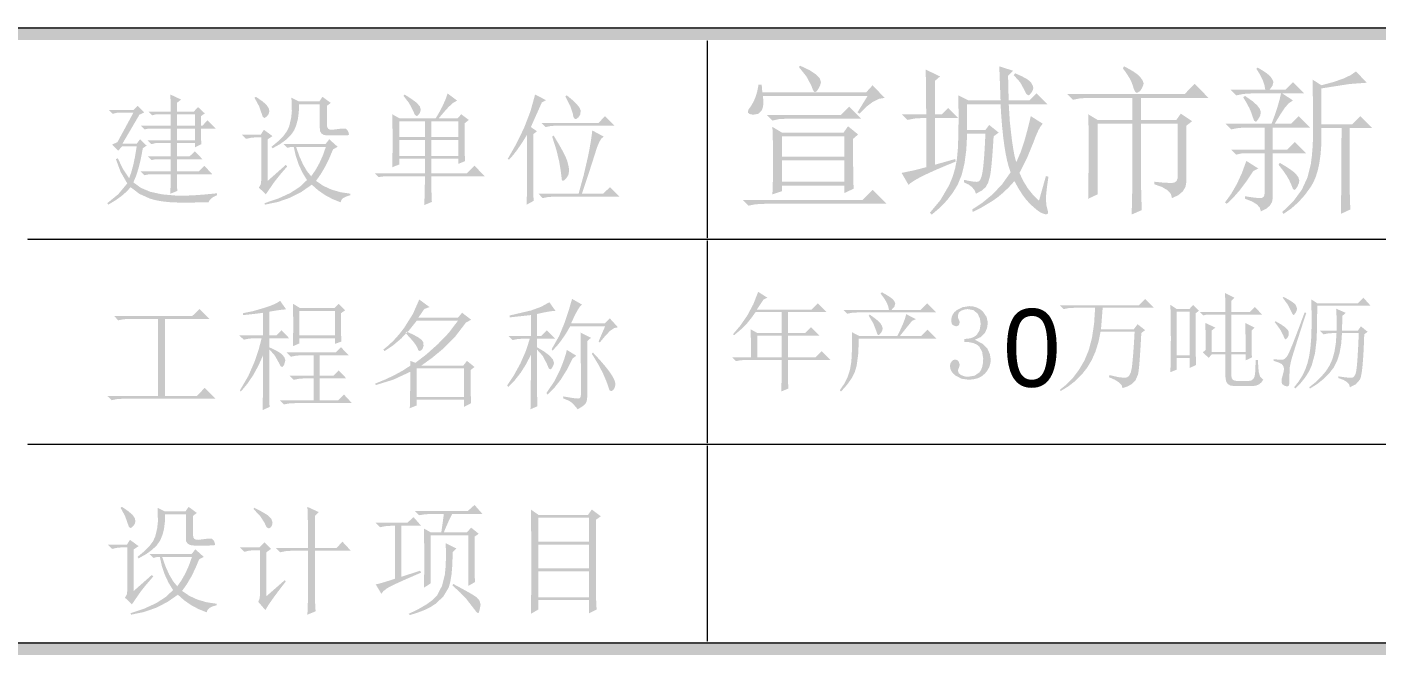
# Model space of a CAD drawing. Header units: millimetres. Extents: x 0 to 169, y 13 to 258.
# Drawn here: x 82.74 to 118.16, y 241.64 to 258.11 of the extents above; entities that cross this region are included whole.
import ezdxf

# ---------------------------------------------------------------- set-up
doc = ezdxf.new("R2010")
doc.units = ezdxf.units.MM

msp = doc.modelspace()

# ---------------------------------------------------------------- hatches: boundary and pattern name
h = msp.add_hatch(color=0)
h.dxf.hatch_style = 2
h.paths.add_polyline_path([(0, 257.767226), (168.994667, 257.767226), (168.994667, 258.105892), (0, 258.105892)])
h = msp.add_hatch(color=0)
h.dxf.hatch_style = 2
h.paths.add_polyline_path([(0.338667, 257.767226), (168.994667, 257.767226), (168.994667, 258.105892), (0.338667, 258.105892)])
h = msp.add_hatch(color=0)
h.dxf.hatch_style = 2
h.paths.add_polyline_path([(100.566361, 252.560226), (100.608694, 252.560226), (100.608694, 257.767226), (100.566361, 257.767226)])
h = msp.add_hatch(color=0)
h.paths.add_polyline_path([(102.145924, 255.801372), (104.097226, 255.801372), (104.3122, 256.016345), (104.626392, 255.702153), (102.67509, 255.702153), (102.46425, 255.68975), (102.294752, 255.652543)])
h.paths.add_polyline_path([(102.542799, 255.239132), (102.542799, 254.709965), (104.179908, 254.709965), (104.179908, 255.239132)])
h.paths.add_polyline_path([(102.542799, 254.610747), (102.542799, 254.048507), (104.179908, 254.048507), (104.179908, 254.610747)])
h.paths.add_polyline_path([(102.294752, 255.487179), (102.542799, 255.338351), (104.163372, 255.338351), (104.279127, 255.503715), (104.54371, 255.288741), (104.411418, 255.172986), (104.411677, 254.906594), (104.412452, 254.669658), (104.413744, 254.462177), (104.415553, 254.284151), (104.417878, 254.135582), (104.42072, 254.016468), (104.424079, 253.926809), (104.427955, 253.866606), (104.179908, 253.750851), (104.179908, 253.949288), (102.542799, 253.949288), (102.542799, 253.80046), (102.294752, 253.717778), (102.301986, 253.883228), (102.307154, 254.082269), (102.310255, 254.315416), (102.311288, 254.583186), (102.310255, 254.853884), (102.307154, 255.095127), (102.301986, 255.306397)])
h.paths.add_polyline_path([(101.517538, 253.56895), (104.659465, 253.56895), (104.924049, 253.833533), (105.287851, 253.469731), (102.096314, 253.469731), (101.848267, 253.457329), (101.666366, 253.420122)])
h.paths.add_polyline_path([(102.989283, 257.058142), (103.022356, 257.091215), (103.266269, 256.976149), (103.435767, 256.865217), (103.534986, 256.761175), (103.568059, 256.661267), (103.552212, 256.586853), (103.507425, 256.495903), (103.457127, 256.421489), (103.419231, 256.396684), (103.394426, 256.407019), (103.369622, 256.438025), (103.344817, 256.489702), (103.320012, 256.562049), (103.18772, 256.810095)])
h.paths.add_polyline_path([(104.527174, 255.867517), (104.791757, 256.297465), (102.046705, 256.297465), (102.05704, 256.174475), (102.054973, 256.070089), (102.040504, 255.984306), (102.013632, 255.917127), (101.926816, 255.830999), (101.798658, 255.806884), (101.733546, 255.815066), (101.687037, 255.830999), (101.659132, 255.854168), (101.64983, 255.884054), (101.6705, 255.946066), (101.732512, 256.032882), (101.800725, 256.148637), (101.856536, 256.280929), (101.899944, 256.429757), (101.93095, 256.595122), (102.013632, 256.595122), (102.030168, 256.396684), (104.758684, 256.396684), (104.924049, 256.578585), (105.238241, 256.247856), (105.09148, 256.222018), (104.932317, 256.144503), (104.760751, 256.015312), (104.576783, 255.834444)])
h = msp.add_hatch(color=0)
h.paths.add_polyline_path([(106.428866, 253.23822), (106.702407, 253.565505), (106.930472, 253.9548), (107.022456, 254.173908), (107.091703, 254.409553), (107.138211, 254.661734), (107.161983, 254.930451), (107.172232, 255.224921), (107.17783, 255.554014), (107.178261, 255.917213), (107.173007, 256.314002), (107.43759, 256.18171), (108.28095, 256.18171), (108.247877, 257.074679), (108.611679, 256.958924), (108.479387, 256.826632), (108.483521, 256.516573), (108.495924, 256.18171), (109.041627, 256.18171), (109.223528, 256.363611), (109.504648, 256.082491), (108.495924, 256.082491), (108.524862, 255.616025), (108.578606, 255.145425), (108.610645, 254.932432), (108.640618, 254.764398), (108.668523, 254.640805), (108.694361, 254.561137), (108.814939, 254.838812), (108.914847, 255.145425), (109.000975, 255.463063), (109.0747, 255.768299), (109.388892, 255.569861), (109.336182, 255.507849), (109.277271, 255.404497), (109.212159, 255.259803), (109.140845, 255.073767), (108.975481, 254.668624), (108.777043, 254.280017), (108.877296, 254.06711), (108.996151, 253.874874), (109.133611, 253.703308), (109.289674, 253.552413), (109.471575, 254.197335), (109.53772, 254.180799), (109.508782, 253.982361), (109.488111, 253.816997), (109.475709, 253.684705), (109.471575, 253.585486), (109.483977, 253.42839), (109.521184, 253.28783), (109.525318, 253.213416), (109.471575, 253.188611), (109.372356, 253.221684), (109.309311, 253.255704), (109.23593, 253.307811), (109.152214, 253.377488), (109.058163, 253.464219), (108.957911, 253.572825), (108.855592, 253.708821), (108.751205, 253.872721), (108.644752, 254.065043), (108.49601, 253.901746), (108.347785, 253.759119), (108.200593, 253.637163), (108.054951, 253.535877), (107.785545, 253.374646), (107.553345, 253.254757), (107.536809, 253.320903), (107.81035, 253.502804), (108.071488, 253.717778), (108.318846, 253.978227), (108.545533, 254.296554), (108.497991, 254.433066), (108.454582, 254.594899), (108.415308, 254.782571), (108.380168, 254.996597), (108.349163, 255.235256), (108.322291, 255.496136), (108.299553, 255.77872), (108.28095, 256.082491), (107.404517, 256.082491), (107.404517, 255.404497), (107.884075, 255.404497), (107.983293, 255.536788), (108.23134, 255.338351), (108.099049, 255.239132), (108.086657, 255.038369), (108.07433, 254.85776), (108.062132, 254.697305), (108.050128, 254.557003), (108.038383, 254.436855), (108.02696, 254.336861), (108.015925, 254.257021), (108.005342, 254.197335), (107.955733, 254.024391), (107.889587, 253.905191), (107.789679, 253.817686), (107.636028, 253.734314), (107.597787, 253.827332), (107.532675, 253.907947), (107.440691, 253.97616), (107.321835, 254.03197), (107.321835, 254.098116), (107.45628, 254.070211), (107.562303, 254.052641), (107.64042, 254.045406), (107.691149, 254.048507), (107.726289, 254.070211), (107.757295, 254.118787), (107.784167, 254.194234), (107.806905, 254.296554), (107.827489, 254.446415), (107.847557, 254.66449), (107.866591, 254.950777), (107.884075, 255.305278), (107.404517, 255.305278), (107.382813, 254.886785), (107.334237, 254.524619), (107.25879, 254.219298), (107.15647, 253.971337), (107.027279, 253.758344), (106.871217, 253.557236), (106.688282, 253.367498), (106.478476, 253.188611)])
h.paths.add_polyline_path([(108.628215, 256.843168), (108.661288, 256.892778), (108.823638, 256.82155), (108.947231, 256.757041), (109.032583, 256.699766), (109.080212, 256.650243), (109.124998, 256.571006), (109.140845, 256.512439), (109.128443, 256.455251), (109.091236, 256.38566), (109.045761, 256.331227), (109.008554, 256.314002), (108.958944, 256.347075), (108.909335, 256.446293), (108.797714, 256.652999)])
h.paths.add_polyline_path([(106.561158, 254.494991), (107.090325, 254.643819), (107.106861, 254.577674), (106.852355, 254.474062), (106.62627, 254.378203), (106.428608, 254.290094), (106.259368, 254.209737), (106.118549, 254.137132), (106.006153, 254.072278), (105.922179, 254.015176), (105.866627, 253.965825), (105.684726, 254.280017), (105.986516, 254.342029), (106.329648, 254.428845), (106.329648, 255.718689), (106.230429, 255.718689), (106.023723, 255.706287), (105.833554, 255.66908), (105.684726, 255.817908), (106.329648, 255.817908), (106.328614, 256.219951), (106.325513, 256.549646), (106.320346, 256.806995), (106.313111, 256.991997), (106.69345, 256.810095), (106.561158, 256.69434), (106.561158, 255.817908), (106.743059, 255.817908), (106.908424, 255.983273), (107.173007, 255.718689), (106.561158, 255.718689)])
h = msp.add_hatch(color=0)
h.paths.add_polyline_path([(111.489023, 257.025069), (111.522095, 257.074679), (111.672043, 256.995183), (111.791502, 256.922406), (111.880988, 256.856863), (111.941019, 256.799071), (112.01061, 256.703298), (112.034726, 256.628194), (112.023012, 256.579274), (111.990628, 256.501415), (111.941019, 256.427001), (111.874873, 256.38566), (111.839647, 256.387641), (111.808038, 256.418044), (111.77953, 256.476352), (111.753606, 256.562049), (111.718466, 256.6592), (111.662655, 256.768754), (111.586174, 256.890711)])
h.paths.add_polyline_path([(110.579517, 253.602023), (110.596054, 254.831233), (110.59502, 255.119501), (110.59192, 255.380381), (110.586752, 255.613355), (110.579517, 255.817908), (110.827564, 255.66908), (111.737069, 255.66908), (111.737069, 256.247856), (110.579517, 256.247856), (110.372812, 256.235454), (110.182642, 256.198247), (110.033814, 256.347075), (113.109595, 256.347075), (113.374179, 256.611658), (113.737981, 256.247856), (111.96858, 256.247856), (111.96858, 255.66908), (112.894622, 255.66908), (113.010377, 255.834444), (113.308033, 255.636007), (113.159205, 255.520252), (113.159205, 254.065043), (113.135434, 253.919316), (113.06412, 253.796326), (112.945264, 253.696074), (112.778866, 253.618559), (112.749928, 253.728113), (112.663111, 253.825265), (112.518417, 253.910014), (112.315845, 253.982361), (112.315845, 254.048507), (112.568715, 254.023702), (112.767842, 254.015434), (112.843203, 254.027836), (112.895311, 254.065043), (112.923646, 254.127055), (112.927694, 254.213872), (112.927694, 255.569861), (111.96858, 255.569861), (111.96858, 253.899679), (111.985116, 253.304366), (111.720533, 253.188611), (111.732935, 253.606157), (111.737069, 253.998898), (111.737069, 255.569861), (110.827564, 255.569861), (110.827564, 253.717778)])
h = msp.add_hatch(color=0)
h.paths.add_polyline_path([(117.442148, 255.454106), (117.442148, 253.932752), (117.446282, 253.647498), (117.458684, 253.320903), (117.210637, 253.205148), (117.217872, 253.67437), (117.223039, 254.205603), (117.22614, 254.798849), (117.227174, 255.454106), (116.698007, 255.454106), (116.70086, 255.194949), (116.692925, 254.954912), (116.674268, 254.733995), (116.644952, 254.532198), (116.605043, 254.349522), (116.554605, 254.185966), (116.493702, 254.041531), (116.422399, 253.916215), (116.26315, 253.698141), (116.090981, 253.506938), (115.905377, 253.342607), (115.705819, 253.205148), (115.672747, 253.254757), (115.966269, 253.5407), (116.185377, 253.839045), (116.334894, 254.161506), (116.422399, 254.51704), (116.448151, 254.715391), (116.467186, 254.938031), (116.478985, 255.184441), (116.483033, 255.454106), (116.478899, 256.053553), (116.466497, 256.727413), (116.698007, 256.578585), (117.0153, 256.663334), (117.272649, 256.752218), (117.470053, 256.845235), (117.607512, 256.942387), (117.888632, 256.644731), (117.442148, 256.611658), (117.315024, 256.592021), (117.148625, 256.566183), (116.942953, 256.534143), (116.698007, 256.495903), (116.698007, 255.553325), (117.508293, 255.553325), (117.723267, 255.768299), (118.03746, 255.454106)])
h.paths.add_polyline_path([(114.697095, 256.297465), (114.892088, 256.161039), (115.0168, 256.049418), (115.086391, 255.954334), (115.110507, 255.867517), (115.09466, 255.784835), (115.049873, 255.702153), (115.003709, 255.640141), (114.978215, 255.61947), (114.93274, 255.652543), (114.895533, 255.751762), (114.861427, 255.858216), (114.808717, 255.979138), (114.737403, 256.114531), (114.647486, 256.264392)])
h.paths.add_polyline_path([(115.606601, 254.544601), (115.750261, 254.458818), (115.86705, 254.38337), (115.956967, 254.318258), (116.020012, 254.263481), (116.094426, 254.168396), (116.119231, 254.08158), (116.106829, 254.007855), (116.069622, 253.921727), (116.024146, 253.854893), (115.986939, 253.833533), (115.949732, 253.87074), (115.904257, 253.982361), (115.852581, 254.095016), (115.780234, 254.218006), (115.687216, 254.351331), (115.573528, 254.494991)])
h.paths.add_polyline_path([(114.730168, 254.59421), (115.044361, 254.395773), (114.912069, 254.329627), (114.732235, 254.058842), (114.556536, 253.825265), (114.38497, 253.628894), (114.217538, 253.469731), (114.167929, 253.502804), (114.333293, 253.732247), (114.482122, 253.990629), (114.614413, 254.27795)])
h.paths.add_polyline_path([(114.697095, 253.668168), (114.833607, 253.646464), (114.945831, 253.630961), (115.034284, 253.62166), (115.099483, 253.618559), (115.146939, 253.626827), (115.181476, 253.651632), (115.202577, 253.692973), (115.209726, 253.750851), (115.209726, 254.792648), (114.614413, 254.792648), (114.465585, 254.759575), (114.333293, 254.891866), (115.209726, 254.891866), (115.209726, 255.470642), (114.730168, 255.470642), (114.523463, 255.45824), (114.333293, 255.421033), (114.184465, 255.569861), (115.391627, 255.569861), (115.475343, 255.793103), (115.544589, 255.999809), (115.599366, 256.189978), (115.639674, 256.363611), (114.86246, 256.363611), (114.655754, 256.351209), (114.465585, 256.314002), (114.316757, 256.46283), (115.226262, 256.46283), (115.205592, 256.583753), (115.160116, 256.715011), (115.089836, 256.856604), (114.994752, 257.008533), (115.027825, 257.041606), (115.161236, 256.963144), (115.264158, 256.893467), (115.337108, 256.833091), (115.380602, 256.782535), (115.425389, 256.707432), (115.441236, 256.661267), (115.416431, 256.570317), (115.342017, 256.46283), (115.755429, 256.46283), (115.953866, 256.661267), (116.251523, 256.363611), (115.672747, 256.363611), (115.953866, 256.18171), (115.8388, 256.103851), (115.727868, 255.972248), (115.611424, 255.793792), (115.474309, 255.569861), (115.904257, 255.569861), (116.102694, 255.768299), (116.400351, 255.470642), (115.4247, 255.470642), (115.4247, 254.891866), (115.805038, 254.891866), (116.003476, 255.090304), (116.301132, 254.792648), (115.4247, 254.792648), (115.4247, 253.635095), (115.405063, 253.51934), (115.346151, 253.420122), (115.247966, 253.337439), (115.110507, 253.271293), (115.084669, 253.366378), (115.007154, 253.453194), (114.877963, 253.531743), (114.697095, 253.602023)])
h = msp.add_hatch(color=0)
h.paths.add_polyline_path([(85.775712, 254.92516), (85.723002, 254.646107), (85.664091, 254.404261), (85.598978, 254.199623), (85.527665, 254.032191), (85.726102, 253.887497), (85.974149, 253.784144), (86.279385, 253.717998), (86.646632, 253.684925), (86.862639, 253.682772), (87.113787, 253.692505), (87.400074, 253.713606), (87.721502, 253.745559), (87.721502, 253.69595), (87.638992, 253.656589), (87.574052, 253.612578), (87.527715, 253.5634), (87.501016, 253.508536), (87.119299, 253.503713), (86.696241, 253.503024), (86.482387, 253.512412), (86.287653, 253.532652), (86.112556, 253.564261), (85.957613, 253.607755), (85.684072, 253.731779), (85.456007, 253.905411), (85.348434, 253.787417), (85.215539, 253.672523), (85.056807, 253.559696), (84.871719, 253.447903), (84.844158, 253.486488), (85.13079, 253.720754), (85.367812, 254.00463), (85.19418, 254.305043), (85.070156, 254.638528), (85.119766, 254.666089), (85.252057, 254.385658), (85.417422, 254.142434), (85.473232, 254.296516), (85.524909, 254.486255), (85.572451, 254.712167), (85.615859, 254.974769), (85.230009, 254.974769), (85.13079, 254.864526), (84.970937, 255.024378), (85.108741, 255.085012), (85.527665, 255.856714), (85.092205, 255.856714), (84.981962, 255.829153), (84.882743, 255.928372), (85.527665, 255.928372), (85.637908, 256.038615), (85.814297, 255.867738), (85.687517, 255.807104), (85.241033, 255.046427), (85.615859, 255.046427), (85.704054, 255.162182), (85.874931, 254.996818)])
h.paths.add_polyline_path([(87.302578, 255.443302), (87.30275, 255.31213), (87.303956, 255.200078), (87.307229, 255.107664), (87.313602, 255.035403), (87.142726, 254.947208), (87.142726, 255.062964), (86.668681, 255.062964), (86.668681, 254.715698), (87.004922, 254.715698), (87.142726, 254.84799), (87.341163, 254.638528), (86.668681, 254.638528), (86.668681, 254.318823), (87.241944, 254.318823), (87.390773, 254.467651), (87.600234, 254.241653), (86.668681, 254.241653), (86.670059, 254.032191), (86.679705, 253.806193), (86.497804, 253.734535), (86.505383, 254.002563), (86.508828, 254.241653), (85.92454, 254.241653), (85.814297, 254.219604), (85.715078, 254.318823), (86.508828, 254.318823), (86.508828, 254.638528), (86.111953, 254.638528), (86.00171, 254.616479), (85.902491, 254.715698), (86.508828, 254.715698), (86.508828, 255.062964), (86.111953, 255.062964), (86.00171, 255.035403), (85.902491, 255.134622), (86.508828, 255.134622), (86.508828, 255.443302), (85.92454, 255.443302), (85.825321, 255.421253), (85.726102, 255.520472), (86.508828, 255.520472), (86.508828, 255.818128), (86.122977, 255.818128), (86.023759, 255.790568), (85.92454, 255.889786), (86.508828, 255.889786), (86.505383, 256.133699), (86.497804, 256.336271), (86.778924, 256.203979), (86.668681, 256.115785), (86.668681, 255.889786), (87.115165, 255.889786), (87.225408, 256.005542), (87.401797, 255.840177), (87.302578, 255.768519), (87.302578, 255.520472), (87.341163, 255.520472), (87.473455, 255.658276), (87.688429, 255.443302)])
h.paths.add_polyline_path([(86.668681, 255.818128), (86.668681, 255.520472), (87.142726, 255.520472), (87.142726, 255.818128)])
h.paths.add_polyline_path([(86.668681, 255.443302), (86.668681, 255.134622), (87.142726, 255.134622), (87.142726, 255.443302)])
h = msp.add_hatch(color=0)
h.paths.add_polyline_path([(88.70509, 256.253589), (88.743675, 256.275637), (88.910418, 256.160571), (89.019283, 256.066175), (89.078539, 255.97867), (89.096453, 255.895299), (89.076472, 255.823641), (89.035819, 255.768519), (88.990344, 255.731312), (88.969674, 255.71891), (88.924887, 255.748538), (88.892503, 255.840177), (88.825669, 256.030346)])
h.paths.add_polyline_path([(89.052356, 254.070776), (89.526401, 254.4897), (89.564986, 254.451115), (89.383085, 254.240275), (89.234257, 254.05424), (89.002747, 253.717998), (88.820845, 253.894387), (88.869766, 253.97638), (88.881479, 254.070776), (88.881479, 255.211792), (88.721627, 255.211792), (88.611384, 255.200767), (88.484604, 255.173207), (88.374361, 255.28345), (88.870455, 255.28345), (88.953137, 255.410229), (89.179135, 255.244865), (89.052356, 255.162182)])
h.paths.add_polyline_path([(89.796497, 254.963745), (89.886414, 254.710616), (89.982532, 254.497279), (90.084851, 254.324249), (90.193372, 254.192043), (90.30482, 254.351379), (90.406967, 254.532419), (90.498779, 254.736196), (90.579222, 254.963745)])
h.paths.add_polyline_path([(89.465767, 255.035403), (90.568198, 255.035403), (90.667417, 255.162182), (90.887903, 254.963745), (90.766635, 254.897599), (90.667417, 254.659887), (90.55993, 254.442846), (90.444174, 254.246476), (90.320151, 254.070776), (90.510234, 253.941499), (90.724605, 253.842711), (90.962747, 253.773895), (91.224144, 253.734535), (91.224144, 253.69595), (91.114676, 253.662791), (91.034664, 253.620847), (90.984624, 253.569601), (90.965073, 253.508536), (90.753286, 253.593286), (90.556485, 253.698706), (90.375186, 253.824796), (90.209908, 253.971557), (89.934903, 253.780441), (89.638711, 253.629115), (89.320815, 253.518097), (88.980698, 253.447903), (88.969674, 253.486488), (89.336662, 253.610684), (89.644223, 253.752449), (89.892873, 253.912818), (90.083128, 254.092825), (89.962206, 254.290142), (89.86402, 254.501413), (89.788573, 254.726119), (89.735863, 254.963745), (89.675229, 254.963745), (89.564986, 254.936184)])
h.paths.add_polyline_path([(90.606783, 255.531497), (90.615051, 255.477667), (90.639856, 255.439857), (90.681197, 255.41755), (90.739075, 255.410229), (91.003658, 255.443302), (91.093919, 255.443991), (91.146974, 255.399205), (91.174535, 255.338571), (91.185559, 255.294474), (91.177291, 255.274492), (91.152486, 255.266913), (91.120274, 255.263726), (91.056023, 255.26209), (90.958699, 255.261487), (90.827269, 255.261401), (90.628832, 255.261401), (90.531766, 255.273803), (90.464156, 255.31101), (90.426518, 255.373022), (90.41937, 255.459839), (90.41937, 256.0772), (89.873667, 256.0772), (89.868585, 255.876695), (89.845417, 255.696861), (89.804679, 255.537698), (89.746887, 255.399205), (89.661277, 255.2732), (89.537425, 255.151847), (89.376367, 255.035661), (89.179135, 254.92516), (89.151575, 254.963745), (89.329342, 255.111626), (89.465767, 255.249688), (89.560852, 255.378448), (89.614595, 255.498424), (89.666961, 255.714087), (89.686253, 255.900811), (89.675229, 256.253589), (89.873667, 256.15437), (90.408345, 256.15437), (90.491028, 256.275637), (90.706002, 256.115785), (90.606783, 256.038615)])
h = msp.add_hatch(color=0)
h.paths.add_polyline_path([(92.505389, 255.630715), (92.505389, 255.222816), (93.177872, 255.222816), (93.177872, 255.630715)])
h.paths.add_polyline_path([(93.348748, 255.630715), (93.348748, 255.222816), (94.054304, 255.222816), (94.054304, 255.630715)])
h.paths.add_polyline_path([(92.505389, 255.145646), (92.505389, 254.726722), (93.177872, 254.726722), (93.177872, 255.145646)])
h.paths.add_polyline_path([(93.348748, 255.145646), (93.348748, 254.726722), (94.054304, 254.726722), (94.054304, 255.145646)])
h.paths.add_polyline_path([(92.615632, 256.303198), (92.643193, 256.336271), (92.803045, 256.234296), (92.946361, 256.132321), (93.042135, 256.029657), (93.067628, 255.939396), (93.051092, 255.865671), (93.018019, 255.812616), (92.984257, 255.778165), (92.962898, 255.768519), (92.913288, 255.805726), (92.863679, 255.917347), (92.76446, 256.106138)])
h.paths.add_polyline_path([(93.348748, 254.192043), (93.348921, 253.958294), (93.350126, 253.768986), (93.353399, 253.623086), (93.359773, 253.519561), (93.161335, 253.436878), (93.173737, 253.8434), (93.177872, 254.192043), (92.119538, 254.192043), (91.959686, 254.169995), (91.860467, 254.269214), (93.177872, 254.269214), (93.177872, 254.649552), (92.505389, 254.649552), (92.505389, 254.500724), (92.317976, 254.429066), (92.334512, 255.123597), (92.317976, 255.818128), (92.516413, 255.707885), (93.458991, 255.707885), (93.545808, 255.853957), (93.640892, 256.033102), (93.719441, 256.210869), (93.773184, 256.363832), (94.021231, 256.176418), (93.915122, 256.114407), (93.800745, 256.011054), (93.676721, 255.873939), (93.536161, 255.707885), (94.032255, 255.707885), (94.131474, 255.818128), (94.329911, 255.6693), (94.219668, 255.581106), (94.219841, 255.23384), (94.221046, 254.95272), (94.224319, 254.737747), (94.230693, 254.588918), (94.054304, 254.51726), (94.054304, 254.649552), (93.348748, 254.649552), (93.348748, 254.269214), (94.280302, 254.269214), (94.47874, 254.467651), (94.748835, 254.192043)])
h = msp.add_hatch(color=0)
h.paths.add_polyline_path([(95.848179, 253.447903), (95.850235, 253.559556), (95.852227, 253.704476), (95.854089, 253.882857), (95.855758, 254.094892), (95.857168, 254.340775), (95.858256, 254.620699), (95.858956, 254.93486), (95.859203, 255.28345), (95.730873, 255.077864), (95.609778, 254.899666), (95.494884, 254.749374), (95.385158, 254.627503), (95.352085, 254.649552), (95.572571, 255.03747), (95.776521, 255.454326), (95.945331, 255.891164), (96.068665, 256.336271), (96.355297, 256.187443), (96.245054, 256.126809), (96.152208, 255.91907), (96.072799, 255.742336), (96.007859, 255.596609), (95.958422, 255.481887), (96.118274, 255.371644), (96.019056, 255.294474), (96.019077, 254.941761), (96.019228, 254.627676), (96.019637, 254.35209), (96.020434, 254.114873), (96.021747, 253.915897), (96.023706, 253.755033), (96.026441, 253.632151), (96.03008, 253.547122)])
h.paths.add_polyline_path([(96.862415, 256.286661), (96.901, 256.314222), (97.057063, 256.183911), (97.169717, 256.073755), (97.238964, 255.983235), (97.264802, 255.911835), (97.251711, 255.807793), (97.209681, 255.740958), (97.159382, 255.703751), (97.138023, 255.691349), (97.108136, 255.699703), (97.084968, 255.725111), (97.069035, 255.768088), (97.060852, 255.829153), (96.990572, 256.035169)])
h.paths.add_polyline_path([(96.228517, 255.59213), (97.733335, 255.59213), (97.904212, 255.768519), (98.152259, 255.520472), (96.625392, 255.520472), (96.480698, 255.509448), (96.344273, 255.481887)])
h.paths.add_polyline_path([(96.515149, 255.23384), (96.553734, 255.261401), (96.691108, 255.033163), (96.796958, 254.845234), (96.870769, 254.698645), (96.912024, 254.594431), (96.949231, 254.44698), (96.961634, 254.340872), (96.942341, 254.22925), (96.889976, 254.142434), (96.833476, 254.088002), (96.801781, 254.070776), (96.772153, 254.091447), (96.763196, 254.153458), (96.741148, 254.331914), (96.702562, 254.572382), (96.629526, 254.874172)])
h.paths.add_polyline_path([(97.56797, 255.393693), (97.865627, 255.23384), (97.808697, 255.182078), (97.753317, 255.092591), (97.69897, 254.964864), (97.645141, 254.79838), (97.580028, 254.592622), (97.500447, 254.347073), (97.406396, 254.061216), (97.297875, 253.734535), (97.854602, 253.734535), (98.030991, 253.905411), (98.279038, 253.657365), (96.564759, 253.657365), (96.407662, 253.648407), (96.267102, 253.61878), (96.156859, 253.734535), (97.209681, 253.734535), (97.346106, 254.231317), (97.457727, 254.715698), (97.501308, 254.937907), (97.53352, 255.124975), (97.555396, 255.276904)])
h = msp.add_hatch(color=0)
h.dxf.hatch_style = 2
h.paths.add_polyline_path([(82.736972, 252.517892), (168.656, 252.517892), (168.656, 252.560226), (82.736972, 252.560226)])
h = msp.add_hatch(color=0)
h.dxf.hatch_style = 2
h.paths.add_polyline_path([(100.566361, 247.183892), (100.608694, 247.183892), (100.608694, 252.517892), (100.566361, 252.517892)])
h = msp.add_hatch(color=0)
h.paths.add_polyline_path([(101.89942, 250.014493), (101.89942, 249.441229), (102.53883, 249.441229), (102.53883, 250.014493)])
h.paths.add_polyline_path([(101.921469, 251.161021), (102.164003, 251.006681), (102.064785, 250.962583), (101.888396, 250.698), (103.321556, 250.698), (103.48692, 250.863365), (103.718431, 250.631854), (102.704194, 250.631854), (102.704194, 250.080639), (103.156191, 250.080639), (103.310531, 250.234979), (103.531017, 250.014493), (102.704194, 250.014493), (102.704194, 249.441229), (103.420774, 249.441229), (103.586139, 249.606594), (103.817649, 249.375083), (102.704194, 249.375083), (102.704194, 248.95616), (102.705572, 248.782527), (102.715219, 248.625431), (102.527806, 248.54826), (102.531854, 248.708716), (102.535385, 248.84385), (102.537882, 248.955212), (102.53883, 249.044354), (102.53883, 249.375083), (101.601764, 249.375083), (101.461204, 249.366815), (101.337181, 249.34201), (101.237962, 249.441229), (101.734056, 249.441229), (101.733108, 249.676788), (101.73061, 249.878756), (101.727079, 250.046619), (101.723031, 250.179858), (101.89942, 250.080639), (102.53883, 250.080639), (102.53883, 250.631854), (101.855323, 250.631854), (101.739568, 250.472002), (101.623812, 250.328686), (101.479118, 250.183303), (101.293083, 250.025517), (101.26001, 250.047566), (101.451558, 250.274253), (101.634837, 250.538148), (101.792622, 250.833048)])
h = msp.add_hatch(color=0)
h.paths.add_polyline_path([(104.823948, 250.532635), (104.845997, 250.565708), (104.944182, 250.49629), (105.023763, 250.436173), (105.084742, 250.384324), (105.127116, 250.33971), (105.171903, 250.26254), (105.18775, 250.201906), (105.176037, 250.144029), (105.143653, 250.086151), (105.102312, 250.039298), (105.077507, 250.025517), (105.044434, 250.05859), (105.011361, 250.157809), (104.940392, 250.339021)])
h.paths.add_polyline_path([(105.805111, 250.576733), (106.05867, 250.444441), (105.959451, 250.400344), (105.901746, 250.32903), (105.828538, 250.239113), (105.74086, 250.130593), (105.639747, 250.003469), (106.201986, 250.003469), (106.367351, 250.168833), (106.598861, 249.937323), (104.559365, 249.937323), (104.550407, 249.557673), (104.504243, 249.215231), (104.453686, 249.050555), (104.368506, 248.88588), (104.24922, 248.719137), (104.096344, 248.54826), (104.063271, 248.581333), (104.181179, 248.751952), (104.270666, 248.933422), (104.332247, 249.126261), (104.366439, 249.330986), (104.38711, 249.731306), (104.382976, 250.102688), (104.570389, 250.003469), (105.573601, 250.003469), (105.662484, 250.187609), (105.730697, 250.343844), (105.778239, 250.473208)])
h.paths.add_polyline_path([(104.16249, 250.686976), (105.353115, 250.686976), (105.333391, 250.78206), (105.290414, 250.885413), (105.223665, 250.997034), (105.132628, 251.116924), (105.165701, 251.149997), (105.27026, 251.092033), (105.353115, 251.041821), (105.415299, 250.998843), (105.457845, 250.962583), (105.502632, 250.901261), (105.518479, 250.85234), (105.493674, 250.769658), (105.41926, 250.686976), (106.179937, 250.686976), (106.356326, 250.863365), (106.598861, 250.62083), (104.526292, 250.62083), (104.385732, 250.612562), (104.261708, 250.587757)])
h = msp.add_hatch(color=0)
h.paths.add_polyline_path([(89.713814, 249.73624), (89.724839, 250.298479), (89.713814, 250.849694), (89.895715, 250.739451), (90.80522, 250.739451), (90.915464, 250.849694), (91.08634, 250.678818), (90.976097, 250.601648), (90.976269, 250.341198), (90.977475, 250.130359), (90.980748, 249.969128), (90.987122, 249.857507), (90.816245, 249.796873), (90.816245, 249.945701), (89.884691, 249.945701), (89.884691, 249.807898)])
h.paths.add_polyline_path([(89.884691, 250.662281), (89.884691, 250.017359), (90.816245, 250.017359), (90.816245, 250.662281)])
h.paths.add_polyline_path([(89.54845, 249.570875), (90.838293, 249.570875), (90.976097, 249.708679), (91.174535, 249.499217), (90.41937, 249.499217), (90.41937, 248.964538), (90.77766, 248.964538), (90.915464, 249.102342), (91.113901, 248.89288), (90.41937, 248.89288), (90.41937, 248.319616), (90.904439, 248.319616), (91.053267, 248.468444), (91.262729, 248.242446), (89.774448, 248.242446), (89.617352, 248.234178), (89.476792, 248.209373), (89.366549, 248.319616), (90.259517, 248.319616), (90.259517, 248.89288), (90.033519, 248.89288), (89.876423, 248.881856), (89.735863, 248.854295), (89.62562, 248.964538), (90.259517, 248.964538), (90.259517, 249.499217), (89.961861, 249.499217), (89.804765, 249.488193), (89.664205, 249.460632)])
h.paths.add_polyline_path([(88.931089, 250.612672), (88.836865, 250.599322), (88.718871, 250.584422), (88.576071, 250.568489), (88.407434, 250.552038), (88.407434, 250.601648), (88.662371, 250.654013), (88.958649, 250.739451), (89.103171, 250.788113), (89.221855, 250.835225), (89.313666, 250.881303), (89.377573, 250.926865), (89.537425, 250.700866), (89.466112, 250.696818), (89.367927, 250.685019), (89.24287, 250.665985), (89.090941, 250.640233), (89.090941, 250.017359), (89.278354, 250.017359), (89.416158, 250.155163), (89.614595, 249.945701), (89.090941, 249.945701), (89.090941, 249.708679), (89.208677, 249.65373), (89.305226, 249.603948), (89.380071, 249.5583), (89.432694, 249.515753), (89.494706, 249.436516), (89.515377, 249.361413), (89.482304, 249.245658), (89.450609, 249.203628), (89.427182, 249.190536), (89.385152, 249.220164), (89.338988, 249.311804), (89.239769, 249.489571), (89.090941, 249.659069), (89.090963, 249.353382), (89.091113, 249.081155), (89.091522, 248.842259), (89.092319, 248.636565), (89.093632, 248.463944), (89.095592, 248.324267), (89.098326, 248.217405), (89.101965, 248.143227), (88.920064, 248.060545), (88.924112, 248.324095), (88.927643, 248.651724), (88.930141, 249.043431), (88.931089, 249.499217), (88.808013, 249.223093), (88.66995, 248.972806), (88.516385, 248.747325), (88.3468, 248.545615), (88.324752, 248.578687), (88.54386, 248.954892), (88.70509, 249.322828), (88.819467, 249.659069), (88.892503, 249.945701), (88.721627, 249.945701), (88.56453, 249.934677), (88.42397, 249.907116), (88.308215, 250.017359), (88.931089, 250.017359)])
h = msp.add_hatch(color=0)
h.paths.add_polyline_path([(94.252741, 250.353601), (93.964042, 249.977396), (93.662941, 249.675606), (93.364596, 249.428937), (93.078653, 249.223609), (94.181083, 249.223609), (94.280302, 249.350389), (94.47874, 249.190536), (94.379521, 249.113366), (94.379521, 248.644833), (94.380899, 248.449841), (94.390545, 248.242446), (94.203132, 248.143227), (94.203132, 248.330641), (92.962898, 248.330641), (92.962898, 248.181812), (92.780997, 248.110155), (92.785045, 248.307386), (92.788576, 248.468444), (92.791073, 248.592296), (92.792021, 248.677906), (92.792021, 249.063757), (92.346225, 248.857051), (91.888028, 248.716491), (91.871491, 248.755076), (92.12772, 248.858515), (92.366896, 248.970739), (92.588502, 249.092265), (92.792021, 249.223609), (92.792021, 249.350389), (92.929825, 249.30078), (93.216457, 249.521266), (93.519625, 249.791361), (93.806257, 250.089017), (94.04328, 250.40321), (92.962898, 250.40321), (92.761359, 250.152063), (92.55362, 249.936055), (92.33968, 249.755188), (92.119538, 249.60946), (92.086465, 249.648045), (92.225992, 249.760786), (92.363451, 249.892647), (92.498843, 250.044145), (92.632168, 250.215797), (92.863679, 250.583733), (93.029043, 250.959938), (93.299139, 250.7615), (93.161335, 250.711891), (93.071074, 250.579599), (93.001483, 250.48038), (94.04328, 250.48038), (94.153523, 250.612672), (94.390545, 250.430771)])
h.paths.add_polyline_path([(92.703826, 250.116578), (92.882627, 250.033982), (93.013885, 249.960171), (93.097601, 249.895661), (93.133774, 249.84097), (93.142043, 249.745197), (93.117238, 249.670094), (93.076586, 249.62324), (93.040068, 249.60946), (93.00355, 249.63082), (92.979434, 249.697655), (92.934992, 249.771896), (92.867813, 249.861641), (92.777896, 249.965855), (92.665241, 250.083505)])
h.paths.add_polyline_path([(92.962898, 249.151951), (92.962898, 248.407811), (94.203132, 248.407811), (94.203132, 249.151951)])
h = msp.add_hatch(color=0)
h.paths.add_polyline_path([(97.733335, 249.857507), (97.904212, 250.254382), (96.989194, 250.254382), (96.873439, 250.059992), (96.757684, 249.889891), (96.641929, 249.74356), (96.526174, 249.620484), (96.504125, 249.659069), (96.697739, 250.000823), (96.845878, 250.359113), (96.956811, 250.696732), (97.038804, 250.976474), (97.297875, 250.827646), (97.246112, 250.778036), (97.181431, 250.678818), (97.103313, 250.52999), (97.011243, 250.331552), (97.893187, 250.331552), (98.030991, 250.463844), (98.240453, 250.232333), (98.138478, 250.208218), (98.036503, 250.138627), (97.915925, 250.013914), (97.766408, 249.835458)])
h.paths.add_polyline_path([(97.270314, 248.45742), (97.270067, 248.777814), (97.269367, 249.065135), (97.268279, 249.319383), (97.266869, 249.540558), (97.2652, 249.72866), (97.263338, 249.88369), (97.261346, 250.005646), (97.25929, 250.09453), (97.534898, 249.956726), (97.435679, 249.868531), (97.435679, 248.396786), (97.423276, 248.29619), (97.386069, 248.220398), (97.311655, 248.157697), (97.187632, 248.082594), (97.044316, 248.247958), (96.945786, 248.310659), (96.801781, 248.369226), (96.812806, 248.418835), (96.987644, 248.387829), (97.115974, 248.369226), (97.198829, 248.363025), (97.237241, 248.369226), (97.262046, 248.402988)])
h.paths.add_polyline_path([(96.901, 249.637021), (97.149047, 249.488193), (97.049828, 249.411023), (96.900053, 249.113366), (96.740459, 248.857051), (96.571563, 248.642077), (96.393882, 248.468444), (96.366321, 248.50703), (96.568204, 248.80882), (96.724611, 249.118878), (96.785503, 249.269601), (96.835543, 249.406888), (96.874214, 249.529706)])
h.paths.add_polyline_path([(97.584507, 249.570875), (97.757278, 249.385012), (97.895944, 249.224987), (98.001536, 249.091834), (98.075089, 248.986587), (98.124698, 248.900976), (98.157771, 248.826734), (98.174307, 248.764895), (98.174307, 248.716491), (98.152948, 248.638632), (98.119186, 248.589712), (98.085424, 248.564907), (98.064064, 248.556639), (98.019967, 248.582822), (97.992406, 248.666882), (97.930395, 248.83707), (97.843578, 249.036196), (97.720933, 249.268396), (97.556946, 249.537802)])
h.paths.add_polyline_path([(96.118274, 249.648045), (96.118296, 249.377002), (96.118447, 249.130247), (96.118856, 248.90778), (96.119652, 248.709601), (96.120966, 248.53571), (96.122925, 248.386107), (96.12566, 248.260791), (96.129299, 248.159764), (95.947398, 248.082594), (95.949454, 248.187798), (95.951446, 248.313415), (95.953308, 248.459703), (95.954977, 248.626919), (95.956387, 248.815322), (95.957474, 249.025172), (95.958174, 249.256725), (95.958422, 249.510241), (95.831298, 249.262194), (95.689704, 249.038952), (95.533642, 248.840515), (95.363109, 248.666882), (95.335549, 248.705467), (95.513316, 248.974184), (95.682814, 249.284243), (95.827508, 249.613594), (95.930861, 249.934677), (95.771009, 249.934677), (95.613912, 249.923653), (95.473352, 249.896092), (95.363109, 250.006335), (95.958422, 250.006335), (95.958422, 250.552038), (95.401694, 250.491405), (95.401694, 250.541014), (95.963934, 250.673306), (96.224383, 250.76839), (96.443491, 250.88828), (96.603344, 250.662281), (96.520575, 250.657114), (96.412485, 250.641611), (96.278557, 250.615772), (96.118274, 250.579599), (96.118274, 250.006335), (96.228517, 250.006335), (96.377345, 250.155163), (96.592319, 249.934677), (96.118274, 249.934677), (96.118274, 249.708679), (96.30362, 249.597058), (96.443491, 249.493705), (96.533064, 249.391041), (96.564759, 249.30078), (96.553734, 249.251859), (96.526174, 249.190536), (96.49379, 249.140927), (96.46554, 249.124391), (96.42351, 249.161598), (96.377345, 249.273219), (96.270548, 249.479235)])
h = msp.add_hatch(color=0)
h.dxf.hatch_style = 2
h.paths.add_polyline_path([(108.024083, 249.386108), (108.01392, 249.282669), (107.98412, 249.186981), (107.935717, 249.098528), (107.869743, 249.016793), (107.78396, 248.945308), (107.683708, 248.895526), (107.568986, 248.866415), (107.439795, 248.856941), (107.254449, 248.883124), (107.098042, 248.967184), (107.033791, 249.023081), (106.989177, 249.083628), (106.963166, 249.149343), (106.954726, 249.220743), (106.964372, 249.282755), (106.998823, 249.336498), (107.040853, 249.373705), (107.087017, 249.386108), (107.142139, 249.373705), (107.180724, 249.336498), (107.208285, 249.253816), (107.201395, 249.203518), (107.186236, 249.165622), (107.169011, 249.122902), (107.164188, 249.088451), (107.184858, 249.027129), (107.24687, 248.978208), (107.333686, 248.943757), (107.428771, 248.934111), (107.602404, 248.96305), (107.726427, 249.049866), (107.769835, 249.115151), (107.800841, 249.195938), (107.819445, 249.293262), (107.825646, 249.408156), (107.798085, 249.586612), (107.720915, 249.727861), (107.655889, 249.779365), (107.568642, 249.817434), (107.459691, 249.841032), (107.329552, 249.849128), (107.329552, 249.926299), (107.430752, 249.932586), (107.519032, 249.951792), (107.593877, 249.984435), (107.654769, 250.03103), (107.731939, 250.154364), (107.7595, 250.323174), (107.738829, 250.46649), (107.676818, 250.593269), (107.57002, 250.680086), (107.417747, 250.709024), (107.335064, 250.698), (107.252382, 250.670439), (107.185547, 250.617385), (107.164188, 250.54366), (107.169011, 250.469935), (107.186236, 250.433417), (107.208285, 250.378295), (107.201395, 250.327997), (107.186236, 250.290101), (107.153852, 250.265296), (107.109066, 250.257028), (107.026384, 250.290101), (106.996756, 250.336265), (106.987799, 250.411368), (106.996239, 250.490002), (107.02225, 250.560885), (107.066864, 250.624533), (107.131115, 250.681464), (107.284077, 250.758634), (107.461844, 250.786194), (107.565024, 250.777065), (107.658903, 250.750365), (107.742447, 250.70713), (107.814622, 250.648391), (107.91384, 250.504386), (107.946913, 250.356247), (107.926243, 250.203284), (107.864231, 250.075127), (107.757433, 249.973152), (107.60516, 249.90425), (107.807731, 249.800897), (107.935889, 249.67274), (108.000657, 249.527357)])
h = msp.add_hatch(color=0)
h.dxf.hatch_style = 2
h.paths.add_polyline_path([(111.974835, 250.080639), (111.96268, 249.861014), (111.950977, 249.66516), (111.939662, 249.493078), (111.92867, 249.344766), (111.917937, 249.220226), (111.907397, 249.119457), (111.896986, 249.042459), (111.88664, 248.989233), (111.823939, 248.847295), (111.7323, 248.746698), (111.611722, 248.681241), (111.478741, 248.636455), (111.460051, 248.709922), (111.39537, 248.781838), (111.284179, 248.852721), (111.125963, 248.923087), (111.136987, 248.978208), (111.362986, 248.925843), (111.539375, 248.90655), (111.60664, 248.920072), (111.659953, 248.969251), (111.69983, 249.054603), (111.726788, 249.176646), (111.744185, 249.33779), (111.762617, 249.548027), (111.781048, 249.80684), (111.798446, 250.113712), (110.905477, 250.113712), (110.84958, 249.843961), (110.772496, 249.596947), (110.673708, 249.372672), (110.552699, 249.171134), (110.410072, 248.990266), (110.246775, 248.828002), (110.062807, 248.684342), (109.858168, 248.559285), (109.836119, 248.592358), (110.019054, 248.739205), (110.187519, 248.915508), (110.341515, 249.121783), (110.481041, 249.358547), (110.594729, 249.631312), (110.679479, 249.95317), (110.735289, 250.323604), (110.762161, 250.742097), (110.199921, 250.742097), (110.059362, 250.733829), (109.935338, 250.709024), (109.836119, 250.808243), (111.908689, 250.808243), (112.074053, 250.973608), (112.305564, 250.742097), (110.960599, 250.742097), (110.916501, 250.179858), (111.776397, 250.179858), (111.875616, 250.312149), (112.074053, 250.157809)])
h = msp.add_hatch(color=0)
h.paths.add_polyline_path([(113.400057, 250.598781), (113.400057, 249.628642), (113.411081, 249.242792), (113.245717, 249.165622), (113.245717, 249.430205), (112.903963, 249.430205), (112.903963, 249.121524), (112.738598, 249.055378), (112.749623, 249.937323), (112.738598, 250.819267), (112.903963, 250.709024), (113.234692, 250.709024), (113.333911, 250.819267), (113.488251, 250.664927)])
h.paths.add_polyline_path([(113.245717, 250.642878), (112.903963, 250.642878), (112.903963, 249.496351), (113.245717, 249.496351)])
h.paths.add_polyline_path([(113.66464, 249.639667), (113.663693, 249.844478), (113.661195, 250.029651), (113.657664, 250.196222), (113.653616, 250.345222), (113.918199, 250.223955), (113.81898, 250.146785), (113.81898, 249.584545), (114.182783, 249.584545), (114.182783, 250.565708), (113.697713, 250.565708), (113.598494, 250.54366), (113.5103, 250.631854), (114.182783, 250.631854), (114.171758, 251.127948), (114.414293, 251.006681), (114.337123, 250.92951), (114.337123, 250.631854), (114.822192, 250.631854), (114.954484, 250.764146), (115.141897, 250.565708), (114.337123, 250.565708), (114.337123, 249.584545), (114.711949, 249.584545), (114.711002, 249.811921), (114.708504, 250.014493), (114.704973, 250.19226), (114.700925, 250.345222), (114.94346, 250.223955), (114.866289, 250.146785), (114.866462, 249.882288), (114.867668, 249.676185), (114.87094, 249.528993), (114.877314, 249.441229), (114.711949, 249.364059), (114.711949, 249.518399), (114.337123, 249.518399), (114.337123, 248.95616), (114.346511, 248.898282), (114.375019, 248.856941), (114.423164, 248.832136), (114.491463, 248.823868), (114.789119, 248.823868), (114.856126, 248.835409), (114.907631, 248.870721), (114.942598, 248.930838), (114.959996, 249.016793), (114.976533, 249.375083), (115.031654, 249.375083), (115.053703, 249.060891), (115.093666, 248.934111), (115.17497, 248.856941), (115.12338, 248.784594), (115.059904, 248.732918), (114.985059, 248.701912), (114.899362, 248.691576), (114.403269, 248.691576), (114.306031, 248.706046), (114.237215, 248.749454), (114.196305, 248.821801), (114.182783, 248.923087), (114.182783, 249.518399), (113.81898, 249.518399), (113.74181, 249.430205), (113.58747, 249.573521)])
h = msp.add_hatch(color=0)
h.paths.add_polyline_path([(116.434828, 250.962583), (116.589168, 250.863365), (117.658526, 250.863365), (117.801842, 251.006681), (117.989255, 250.797219), (116.589168, 250.797219), (116.588134, 250.532722), (116.585034, 250.293546), (116.579866, 250.080208), (116.572631, 249.893226), (116.531979, 249.550094), (116.445852, 249.231767), (116.375572, 249.076566), (116.280487, 248.924465), (116.160598, 248.774431), (116.015904, 248.625431), (115.982831, 248.658503), (116.098414, 248.804059), (116.196427, 248.958916), (116.275837, 249.122041), (116.335609, 249.292401), (116.379103, 249.479556), (116.410712, 249.694099), (116.430952, 249.936548), (116.44034, 250.207418), (116.440254, 250.465714), (116.439651, 250.678018), (116.438014, 250.843814)])
h.paths.add_polyline_path([(116.655314, 250.146785), (117.096286, 250.146785), (117.098439, 250.347203), (117.096975, 250.509898), (117.09241, 250.634352), (117.085262, 250.720049), (117.338821, 250.609806), (117.250626, 250.532635), (117.239602, 250.146785), (117.658526, 250.146785), (117.735696, 250.257028), (117.912085, 250.113712), (117.82389, 250.047566), (117.814847, 249.799261), (117.804253, 249.579377), (117.792109, 249.387916), (117.778415, 249.224877), (117.76317, 249.09026), (117.746376, 248.984065), (117.72803, 248.906292), (117.708135, 248.856941), (117.601337, 248.737052), (117.449064, 248.658503), (117.424087, 248.735157), (117.365003, 248.800441), (117.27078, 248.855391), (117.140383, 248.901038), (117.140383, 248.945135), (117.33951, 248.917575), (117.476625, 248.90655), (117.522961, 248.914819), (117.562063, 248.947891), (117.592897, 249.005769), (117.614428, 249.088451), (117.630965, 249.218676), (117.647501, 249.427449), (117.664038, 249.71477), (117.680574, 250.080639), (117.239602, 250.080639), (117.219879, 249.800553), (117.176901, 249.555606), (117.110153, 249.3458), (117.019116, 249.171134), (116.900174, 249.019205), (116.757978, 248.877612), (116.59201, 248.746353), (116.401755, 248.625431), (116.379706, 248.658503), (116.543004, 248.788986), (116.685631, 248.925154), (116.807587, 249.068556), (116.908873, 249.220743), (116.98544, 249.389208), (117.041853, 249.588679), (117.07863, 249.819156), (117.096286, 250.080639), (117.019116, 250.080639), (116.878556, 250.072371), (116.754533, 250.047566)])
h.paths.add_polyline_path([(116.302536, 250.609806), (116.218562, 250.351434), (116.144406, 250.122066), (116.080069, 249.921766), (116.02555, 249.750599), (115.98085, 249.608629), (115.945969, 249.49592), (115.920906, 249.412538), (115.905661, 249.358547), (115.87121, 249.18767), (115.861564, 249.000257), (115.858808, 248.837648), (115.856052, 248.741186), (115.839515, 248.6964), (115.806442, 248.680552), (115.76579, 248.688131), (115.712736, 248.708113), (115.665882, 248.750143), (115.652102, 248.812844), (115.66037, 248.887258), (115.685175, 248.978208), (115.70998, 249.073293), (115.718248, 249.143573), (115.703089, 249.210408), (115.663126, 249.26484), (115.579755, 249.30687), (115.44264, 249.353035), (115.44264, 249.397132), (115.535658, 249.386797), (115.608005, 249.380595), (115.659681, 249.378528), (115.690687, 249.380595), (115.735473, 249.404711), (115.80093, 249.474302), (115.822623, 249.510454), (115.854587, 249.577483), (115.896758, 249.675259), (115.949069, 249.803653), (116.011458, 249.962537), (116.083859, 250.15178), (116.166207, 250.371254), (116.258439, 250.62083)])
h.paths.add_polyline_path([(115.497762, 250.389319), (115.64659, 250.303537), (115.754077, 250.228089), (115.820223, 250.162977), (115.845027, 250.1082), (115.836759, 250.017249), (115.811954, 249.959372), (115.778881, 249.924921), (115.762345, 249.915274), (115.729272, 249.941457), (115.696199, 250.025517), (115.612828, 250.181925), (115.475713, 250.367271)])
h.paths.add_polyline_path([(115.707224, 251.028729), (115.833142, 250.959483), (115.929088, 250.900572), (115.994028, 250.851996), (116.026928, 250.813755), (116.051733, 250.752433), (116.060001, 250.720049), (116.048977, 250.66286), (116.021416, 250.609806), (115.988343, 250.567775), (115.971807, 250.554684), (115.938734, 250.579489), (115.905661, 250.653903), (115.82229, 250.817889), (115.685175, 251.006681)])
h = msp.add_hatch(color=0)
h.dxf.hatch_style = 2
h.paths.add_polyline_path([(85.020547, 250.52999), (87.07658, 250.52999), (87.263993, 250.711891), (87.523064, 250.452819), (86.36, 250.452819), (86.36, 248.429859), (87.192335, 248.429859), (87.401797, 248.644833), (87.688429, 248.358201), (85.257569, 248.358201), (85.100473, 248.349244), (84.959913, 248.319616), (84.844158, 248.429859), (86.172587, 248.429859), (86.172587, 250.452819), (85.428446, 250.452819), (85.27135, 250.441795), (85.13079, 250.414234)])
h = msp.add_hatch(color=0)
h.dxf.hatch_style = 2
h.paths.add_polyline_path([(82.736972, 247.141559), (168.656, 247.141559), (168.656, 247.183892), (82.736972, 247.183892)])
h = msp.add_hatch(color=0)
h.dxf.hatch_style = 2
h.paths.add_polyline_path([(100.566361, 241.976892), (100.608694, 241.976892), (100.608694, 247.141559), (100.566361, 247.141559)])
h = msp.add_hatch(color=0)
h.paths.add_polyline_path([(85.191424, 245.500922), (85.230009, 245.52297), (85.396751, 245.407904), (85.505616, 245.313509), (85.564872, 245.226003), (85.582786, 245.142632), (85.562805, 245.070974), (85.522153, 245.015852), (85.476678, 244.978645), (85.456007, 244.966243), (85.411221, 244.995871), (85.378837, 245.08751), (85.312002, 245.27768)])
h.paths.add_polyline_path([(85.538689, 243.318109), (86.012734, 243.737033), (86.051319, 243.698448), (85.869418, 243.487608), (85.72059, 243.301573), (85.48908, 242.965332), (85.307179, 243.14172), (85.356099, 243.223714), (85.367812, 243.318109), (85.367812, 244.459125), (85.20796, 244.459125), (85.097717, 244.448101), (84.970937, 244.42054), (84.860694, 244.530783), (85.356788, 244.530783), (85.43947, 244.657562), (85.665469, 244.492198), (85.538689, 244.409516)])
h.paths.add_polyline_path([(86.28283, 244.211078), (86.372747, 243.95795), (86.468865, 243.744612), (86.571184, 243.571582), (86.679705, 243.439377), (86.791154, 243.598712), (86.893301, 243.779752), (86.985113, 243.98353), (87.065556, 244.211078)])
h.paths.add_polyline_path([(85.952101, 244.282736), (87.054531, 244.282736), (87.15375, 244.409516), (87.374236, 244.211078), (87.252969, 244.144932), (87.15375, 243.907221), (87.046263, 243.69018), (86.930508, 243.493809), (86.806484, 243.318109), (86.996568, 243.188832), (87.210939, 243.090044), (87.449081, 243.021228), (87.710477, 242.981868), (87.710477, 242.943283), (87.60101, 242.910124), (87.520997, 242.86818), (87.470957, 242.816934), (87.451406, 242.75587), (87.239619, 242.840619), (87.042818, 242.946039), (86.86152, 243.07213), (86.696241, 243.218891), (86.421237, 243.027774), (86.125044, 242.876448), (85.807148, 242.76543), (85.467031, 242.695236), (85.456007, 242.733821), (85.822996, 242.858017), (86.130557, 242.999783), (86.379206, 243.160152), (86.569462, 243.340158), (86.448539, 243.537476), (86.350354, 243.748746), (86.274906, 243.973453), (86.222196, 244.211078), (86.161562, 244.211078), (86.051319, 244.183517)])
h.paths.add_polyline_path([(87.093116, 244.77883), (87.101385, 244.725), (87.126189, 244.68719), (87.16753, 244.664883), (87.225408, 244.657562), (87.489991, 244.690635), (87.580253, 244.691324), (87.633307, 244.646538), (87.660868, 244.585905), (87.671892, 244.541807), (87.663624, 244.521826), (87.638819, 244.514247), (87.606608, 244.51106), (87.542357, 244.509423), (87.445033, 244.508821), (87.313602, 244.508734), (87.115165, 244.508734), (87.018099, 244.521137), (86.950489, 244.558344), (86.912852, 244.620355), (86.905703, 244.707172), (86.905703, 245.324533), (86.36, 245.324533), (86.354918, 245.124028), (86.33175, 244.944194), (86.291012, 244.785031), (86.23322, 244.646538), (86.14761, 244.520534), (86.023759, 244.39918), (85.8627, 244.282994), (85.665469, 244.172493), (85.637908, 244.211078), (85.815675, 244.358959), (85.952101, 244.497021), (86.047185, 244.625781), (86.100929, 244.745757), (86.153294, 244.96142), (86.172587, 245.148144), (86.161562, 245.500922), (86.36, 245.401703), (86.894679, 245.401703), (86.977361, 245.52297), (87.192335, 245.363118), (87.093116, 245.285948)])
h = msp.add_hatch(color=0)
h.paths.add_polyline_path([(88.683042, 245.462337), (88.694066, 245.500922), (88.820156, 245.437877), (88.925576, 245.381033), (89.010326, 245.33039), (89.074405, 245.285948), (89.151575, 245.20051), (89.179135, 245.115071), (89.167422, 245.037212), (89.135038, 244.988292), (89.097142, 244.963487), (89.079917, 244.955219), (89.020661, 244.992426), (88.969674, 245.104047), (88.853229, 245.283192)])
h.paths.add_polyline_path([(89.019283, 243.180306), (89.49884, 243.599229), (89.526401, 243.566156), (89.328911, 243.308721), (89.174312, 243.098312), (89.062088, 242.934412), (88.991722, 242.816503), (88.804309, 243.031477), (88.841516, 243.125184), (88.853918, 243.2685), (88.853918, 244.381955), (88.534214, 244.381955), (88.644457, 244.381955), (88.554195, 244.370931), (88.434995, 244.34337), (88.324752, 244.459125), (88.83187, 244.459125), (88.969674, 244.591417), (89.14055, 244.42054), (89.019283, 244.332345)])
h.paths.add_polyline_path([(90.110689, 244.442589), (90.109656, 244.820688), (90.106555, 245.127474), (90.101387, 245.361912), (90.094153, 245.52297), (90.391809, 245.385167), (90.29259, 245.285948), (90.29259, 244.442589), (90.85483, 244.442589), (91.014682, 244.607953), (91.235168, 244.370931), (90.29259, 244.370931), (90.29259, 243.240939), (90.296724, 243.003917), (90.309127, 242.783431), (90.094153, 242.695236), (90.101387, 242.877223), (90.106555, 243.034923), (90.109656, 243.168851), (90.110689, 243.279524), (90.110689, 244.370931), (89.476792, 244.370931), (89.664205, 244.370931), (89.516755, 244.359906), (89.377573, 244.332345), (89.26733, 244.442589)])
h = msp.add_hatch(color=0)
h.paths.add_polyline_path([(92.554998, 243.687424), (93.051092, 243.847276), (93.078653, 243.797667), (92.894674, 243.71886), (92.731301, 243.647805), (92.58847, 243.584501), (92.466115, 243.528949), (92.364172, 243.481149), (92.282577, 243.441099), (92.221265, 243.408802), (92.180172, 243.384255), (92.081642, 243.306396), (92.036856, 243.240939), (91.888028, 243.488986), (91.968815, 243.50759), (92.079575, 243.538595), (92.221341, 243.582004), (92.395146, 243.637814), (92.395146, 245.026877), (92.295927, 245.026877), (92.138831, 245.015852), (91.998271, 244.988292), (91.888028, 245.104047), (92.714851, 245.104047), (92.880215, 245.252875), (93.078653, 245.026877), (92.554998, 245.026877)])
h.paths.add_polyline_path([(93.150311, 243.400792), (93.15789, 243.748746), (93.161335, 244.150444), (93.15789, 244.565234), (93.150311, 244.955219), (93.3267, 244.856), (93.607819, 244.856), (93.630557, 245.016197), (93.649161, 245.149522), (93.66363, 245.255976), (93.673965, 245.335557), (93.3267, 245.335557), (93.169603, 245.327289), (93.029043, 245.302484), (92.913288, 245.412727), (94.302351, 245.412727), (94.47874, 245.57258), (94.688201, 245.335557), (93.894451, 245.335557), (93.853024, 245.259076), (93.802812, 245.153656), (93.743298, 245.019298), (93.673965, 244.856), (94.280302, 244.856), (94.390545, 244.977267), (94.588983, 244.817415), (94.47874, 244.740245), (94.47874, 243.98508), (94.489764, 243.54962), (94.318887, 243.450401), (94.318887, 244.77883), (93.3267, 244.77883), (93.3267, 243.516547)])
h.paths.add_polyline_path([(94.004694, 244.431564), (93.905476, 244.332345), (93.898413, 244.02332), (93.877915, 243.765972), (93.845014, 243.5603), (93.800745, 243.406304), (93.660874, 243.171348), (93.458991, 242.981868), (93.3298, 242.898152), (93.173737, 242.820638), (92.990803, 242.749324), (92.780997, 242.684212), (92.753436, 242.717285), (93.016986, 242.846562), (93.228859, 242.970155), (93.389056, 243.08858), (93.497576, 243.202354), (93.626423, 243.45109), (93.701526, 243.753569), (93.718149, 243.928322), (93.72702, 244.122195), (93.728656, 244.335704), (93.723575, 244.569368)])
h.paths.add_polyline_path([(93.922012, 243.50001), (94.15335, 243.375901), (94.334046, 243.276079), (94.463064, 243.200029), (94.539373, 243.147233), (94.613787, 243.059038), (94.638592, 242.954307), (94.611031, 242.816503), (94.590361, 242.754492), (94.577958, 242.733821), (94.535928, 242.754492), (94.489764, 242.816503), (94.263766, 243.108648), (94.110114, 243.269189), (93.894451, 243.466937)])
h = msp.add_hatch(color=0)
h.paths.add_polyline_path([(96.156859, 243.836252), (96.156859, 243.152745), (97.485288, 243.152745), (97.485288, 243.836252)])
h.paths.add_polyline_path([(95.958422, 242.717285), (95.96247, 242.967226), (95.966001, 243.269878), (95.968499, 243.624206), (95.969446, 244.029177), (95.968499, 244.440521), (95.966001, 244.814659), (95.96247, 245.151589), (95.958422, 245.451312), (96.156859, 245.313509), (97.457727, 245.313509), (97.556946, 245.451312), (97.793969, 245.274924), (97.667189, 245.186729), (97.667189, 243.351182), (97.668223, 243.17953), (97.671323, 243.036301), (97.676491, 242.920976), (97.683726, 242.83304), (97.485288, 242.733821), (97.485288, 243.081087), (96.156859, 243.081087), (96.156859, 242.83304)])
h.paths.add_polyline_path([(96.156859, 245.236339), (96.156859, 244.607953), (97.485288, 244.607953), (97.485288, 245.236339)])
h.paths.add_polyline_path([(96.156859, 244.530783), (96.156859, 243.913422), (97.485288, 243.913422), (97.485288, 244.530783)])
h = msp.add_hatch(color=0)
h.dxf.hatch_style = 2
h.paths.add_polyline_path([(0.338667, 241.638226), (168.994667, 241.638226), (168.994667, 241.976892), (0.338667, 241.976892)])

# ---------------------------------------------------------------- linework, layer by layer
at = {"color": 0, "lineweight": 0}
for points in [[(0.021167, 258.084726), (168.9735, 258.084726)], [(100.587528, 257.746059), (100.587528, 252.581392)], [(82.758139, 252.539059), (168.634833, 252.539059)], [(100.587528, 252.496726), (100.587528, 247.205059)], [(82.758139, 247.162726), (168.634833, 247.162726)], [(100.587528, 247.120392), (100.587528, 241.998059)], [(0.359833, 241.955726), (168.9735, 241.955726)]]:
    msp.add_lwpolyline(points, dxfattribs=at)

# ---------------------------------------------------------------- texts
at = {"color": 0, "insert": (108.345111, 250.709102), "char_height": 2.036488, "attachment_point": 1}
msp.add_mtext('{\\fËÎÌå|b0|i0|c0;0}', dxfattribs=at)

doc.saveas('drawing.dxf')
